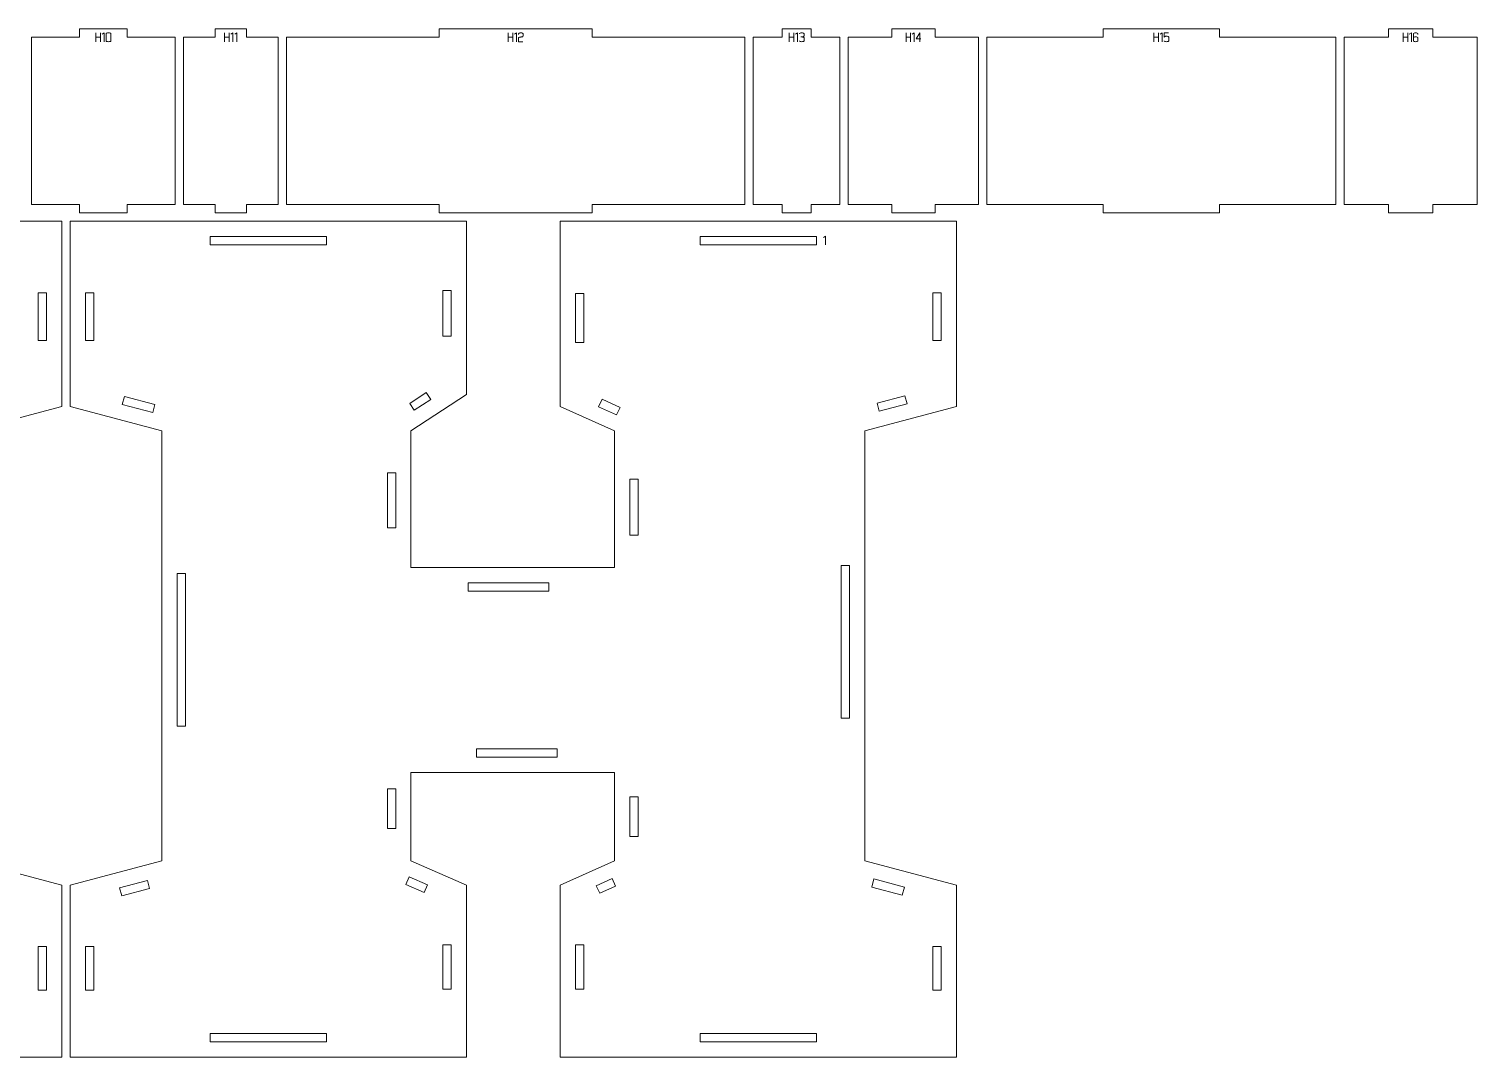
# Model space of a CAD drawing. Header units: centimetres. Extents: x -249 to 275, y -506 to 461.
# Drawn here: x -185.9 to -133.9, y -177.7 to -140.8 of the extents above; entities that cross this region are included whole.
import ezdxf

# ---------------------------------------------------------------- set-up
doc = ezdxf.new("R2010")
doc.units = ezdxf.units.CM
doc.header["$MEASUREMENT"] = 0
doc.layers.add('Capa 1', color=7, linetype='Continuous')

msp = doc.modelspace()

# ---------------------------------------------------------------- linework, layer by layer
at = {"layer": 'Capa 1', "color": 240, "lineweight": 9}
for points, knots in [([(-185.76177, -141.1064), (-185.76177, -141.1064), (-185.76177, -147.1064), (-185.76177, -147.1064), (-185.76177, -147.1064), (-184.04491, -147.1064), (-184.04491, -147.1064), (-184.04491, -147.1064), (-184.04491, -147.4064), (-184.04491, -147.4064), (-184.04491, -147.4064), (-182.32805, -147.4064), (-182.32805, -147.4064), (-182.32805, -147.4064), (-182.32805, -147.1064), (-182.32805, -147.1064), (-182.32805, -147.1064), (-180.6112, -147.1064), (-180.6112, -147.1064), (-180.6112, -147.1064), (-180.6112, -141.1064), (-180.6112, -141.1064), (-180.6112, -141.1064), (-182.32805, -141.1064), (-182.32805, -141.1064), (-182.32805, -141.1064), (-182.32805, -140.8064), (-182.32805, -140.8064), (-182.32805, -140.8064), (-184.04491, -140.8064), (-184.04491, -140.8064), (-184.04491, -140.8064), (-184.04491, -141.1064), (-184.04491, -141.1064), (-184.04491, -141.1064), (-185.76177, -141.1064), (-185.76177, -141.1064)], [0, 0, 0, 0, 0.08333333, 0.08333333, 0.08333333, 0.16666667, 0.16666667, 0.16666667, 0.25, 0.25, 0.25, 0.33333333, 0.33333333, 0.33333333, 0.41666667, 0.41666667, 0.41666667, 0.5, 0.5, 0.5, 0.58333333, 0.58333333, 0.58333333, 0.66666667, 0.66666667, 0.66666667, 0.75, 0.75, 0.75, 0.83333333, 0.83333333, 0.83333333, 0.91666667, 0.91666667, 0.91666667, 1, 1, 1, 1]), ([(-180.3112, -141.1064), (-180.3112, -141.1064), (-180.3112, -147.1064), (-180.3112, -147.1064), (-180.3112, -147.1064), (-179.1789, -147.1064), (-179.1789, -147.1064), (-179.1789, -147.1064), (-179.1789, -147.4064), (-179.1789, -147.4064), (-179.1789, -147.4064), (-178.04661, -147.4064), (-178.04661, -147.4064), (-178.04661, -147.4064), (-178.04661, -147.1064), (-178.04661, -147.1064), (-178.04661, -147.1064), (-176.91432, -147.1064), (-176.91432, -147.1064), (-176.91432, -147.1064), (-176.91432, -141.1064), (-176.91432, -141.1064), (-176.91432, -141.1064), (-178.04661, -141.1064), (-178.04661, -141.1064), (-178.04661, -141.1064), (-178.04661, -140.8064), (-178.04661, -140.8064), (-178.04661, -140.8064), (-179.1789, -140.8064), (-179.1789, -140.8064), (-179.1789, -140.8064), (-179.1789, -141.1064), (-179.1789, -141.1064), (-179.1789, -141.1064), (-180.3112, -141.1064), (-180.3112, -141.1064)], [0, 0, 0, 0, 0.08333333, 0.08333333, 0.08333333, 0.16666667, 0.16666667, 0.16666667, 0.25, 0.25, 0.25, 0.33333333, 0.33333333, 0.33333333, 0.41666667, 0.41666667, 0.41666667, 0.5, 0.5, 0.5, 0.58333333, 0.58333333, 0.58333333, 0.66666667, 0.66666667, 0.66666667, 0.75, 0.75, 0.75, 0.83333333, 0.83333333, 0.83333333, 0.91666667, 0.91666667, 0.91666667, 1, 1, 1, 1]), ([(-176.61432, -141.1064), (-176.61432, -141.1064), (-176.61432, -147.1064), (-176.61432, -147.1064), (-176.61432, -147.1064), (-171.13068, -147.1064), (-171.13068, -147.1064), (-171.13068, -147.1064), (-171.13068, -147.4064), (-171.13068, -147.4064), (-171.13068, -147.4064), (-165.64705, -147.4064), (-165.64705, -147.4064), (-165.64705, -147.4064), (-165.64705, -147.1064), (-165.64705, -147.1064), (-165.64705, -147.1064), (-160.16341, -147.1064), (-160.16341, -147.1064), (-160.16341, -147.1064), (-160.16341, -141.1064), (-160.16341, -141.1064), (-160.16341, -141.1064), (-165.64705, -141.1064), (-165.64705, -141.1064), (-165.64705, -141.1064), (-165.64705, -140.8064), (-165.64705, -140.8064), (-165.64705, -140.8064), (-171.13068, -140.8064), (-171.13068, -140.8064), (-171.13068, -140.8064), (-171.13068, -141.1064), (-171.13068, -141.1064), (-171.13068, -141.1064), (-176.61432, -141.1064), (-176.61432, -141.1064)], [0, 0, 0, 0, 0.08333333, 0.08333333, 0.08333333, 0.16666667, 0.16666667, 0.16666667, 0.25, 0.25, 0.25, 0.33333333, 0.33333333, 0.33333333, 0.41666667, 0.41666667, 0.41666667, 0.5, 0.5, 0.5, 0.58333333, 0.58333333, 0.58333333, 0.66666667, 0.66666667, 0.66666667, 0.75, 0.75, 0.75, 0.83333333, 0.83333333, 0.83333333, 0.91666667, 0.91666667, 0.91666667, 1, 1, 1, 1]), ([(-159.86341, -141.1064), (-159.86341, -141.1064), (-159.86341, -147.1064), (-159.86341, -147.1064), (-159.86341, -147.1064), (-158.82779, -147.1064), (-158.82779, -147.1064), (-158.82779, -147.1064), (-158.82779, -147.4064), (-158.82779, -147.4064), (-158.82779, -147.4064), (-157.79216, -147.4064), (-157.79216, -147.4064), (-157.79216, -147.4064), (-157.79216, -147.1064), (-157.79216, -147.1064), (-157.79216, -147.1064), (-156.75654, -147.1064), (-156.75654, -147.1064), (-156.75654, -147.1064), (-156.75654, -141.1064), (-156.75654, -141.1064), (-156.75654, -141.1064), (-157.79216, -141.1064), (-157.79216, -141.1064), (-157.79216, -141.1064), (-157.79216, -140.8064), (-157.79216, -140.8064), (-157.79216, -140.8064), (-158.82779, -140.8064), (-158.82779, -140.8064), (-158.82779, -140.8064), (-158.82779, -141.1064), (-158.82779, -141.1064), (-158.82779, -141.1064), (-159.86341, -141.1064), (-159.86341, -141.1064)], [0, 0, 0, 0, 0.08333333, 0.08333333, 0.08333333, 0.16666667, 0.16666667, 0.16666667, 0.25, 0.25, 0.25, 0.33333333, 0.33333333, 0.33333333, 0.41666667, 0.41666667, 0.41666667, 0.5, 0.5, 0.5, 0.58333333, 0.58333333, 0.58333333, 0.66666667, 0.66666667, 0.66666667, 0.75, 0.75, 0.75, 0.83333333, 0.83333333, 0.83333333, 0.91666667, 0.91666667, 0.91666667, 1, 1, 1, 1]), ([(-156.45654, -141.1064), (-156.45654, -141.1064), (-156.45654, -147.1064), (-156.45654, -147.1064), (-156.45654, -147.1064), (-154.8991, -147.1064), (-154.8991, -147.1064), (-154.8991, -147.1064), (-154.8991, -147.4064), (-154.8991, -147.4064), (-154.8991, -147.4064), (-153.34166, -147.4064), (-153.34166, -147.4064), (-153.34166, -147.4064), (-153.34166, -147.1064), (-153.34166, -147.1064), (-153.34166, -147.1064), (-151.78423, -147.1064), (-151.78423, -147.1064), (-151.78423, -147.1064), (-151.78423, -141.1064), (-151.78423, -141.1064), (-151.78423, -141.1064), (-153.34166, -141.1064), (-153.34166, -141.1064), (-153.34166, -141.1064), (-153.34166, -140.8064), (-153.34166, -140.8064), (-153.34166, -140.8064), (-154.8991, -140.8064), (-154.8991, -140.8064), (-154.8991, -140.8064), (-154.8991, -141.1064), (-154.8991, -141.1064), (-154.8991, -141.1064), (-156.45654, -141.1064), (-156.45654, -141.1064)], [0, 0, 0, 0, 0.08333333, 0.08333333, 0.08333333, 0.16666667, 0.16666667, 0.16666667, 0.25, 0.25, 0.25, 0.33333333, 0.33333333, 0.33333333, 0.41666667, 0.41666667, 0.41666667, 0.5, 0.5, 0.5, 0.58333333, 0.58333333, 0.58333333, 0.66666667, 0.66666667, 0.66666667, 0.75, 0.75, 0.75, 0.83333333, 0.83333333, 0.83333333, 0.91666667, 0.91666667, 0.91666667, 1, 1, 1, 1]), ([(-151.48423, -141.1064), (-151.48423, -141.1064), (-151.48423, -147.1064), (-151.48423, -147.1064), (-151.48423, -147.1064), (-147.31161, -147.1064), (-147.31161, -147.1064), (-147.31161, -147.1064), (-147.31161, -147.4064), (-147.31161, -147.4064), (-147.31161, -147.4064), (-143.139, -147.4064), (-143.139, -147.4064), (-143.139, -147.4064), (-143.139, -147.1064), (-143.139, -147.1064), (-143.139, -147.1064), (-138.96639, -147.1064), (-138.96639, -147.1064), (-138.96639, -147.1064), (-138.96639, -141.1064), (-138.96639, -141.1064), (-138.96639, -141.1064), (-143.139, -141.1064), (-143.139, -141.1064), (-143.139, -141.1064), (-143.139, -140.8064), (-143.139, -140.8064), (-143.139, -140.8064), (-147.31161, -140.8064), (-147.31161, -140.8064), (-147.31161, -140.8064), (-147.31161, -141.1064), (-147.31161, -141.1064), (-147.31161, -141.1064), (-151.48423, -141.1064), (-151.48423, -141.1064)], [0, 0, 0, 0, 0.08333333, 0.08333333, 0.08333333, 0.16666667, 0.16666667, 0.16666667, 0.25, 0.25, 0.25, 0.33333333, 0.33333333, 0.33333333, 0.41666667, 0.41666667, 0.41666667, 0.5, 0.5, 0.5, 0.58333333, 0.58333333, 0.58333333, 0.66666667, 0.66666667, 0.66666667, 0.75, 0.75, 0.75, 0.83333333, 0.83333333, 0.83333333, 0.91666667, 0.91666667, 0.91666667, 1, 1, 1, 1]), ([(-138.66639, -141.1064), (-138.66639, -141.1064), (-138.66639, -147.1064), (-138.66639, -147.1064), (-138.66639, -147.1064), (-137.07624, -147.1064), (-137.07624, -147.1064), (-137.07624, -147.1064), (-137.07624, -147.4064), (-137.07624, -147.4064), (-137.07624, -147.4064), (-135.48609, -147.4064), (-135.48609, -147.4064), (-135.48609, -147.4064), (-135.48609, -147.1064), (-135.48609, -147.1064), (-135.48609, -147.1064), (-133.89595, -147.1064), (-133.89595, -147.1064), (-133.89595, -147.1064), (-133.89595, -141.1064), (-133.89595, -141.1064), (-133.89595, -141.1064), (-135.48609, -141.1064), (-135.48609, -141.1064), (-135.48609, -141.1064), (-135.48609, -140.8064), (-135.48609, -140.8064), (-135.48609, -140.8064), (-137.07624, -140.8064), (-137.07624, -140.8064), (-137.07624, -140.8064), (-137.07624, -141.1064), (-137.07624, -141.1064), (-137.07624, -141.1064), (-138.66639, -141.1064), (-138.66639, -141.1064)], [0, 0, 0, 0, 0.08333333, 0.08333333, 0.08333333, 0.16666667, 0.16666667, 0.16666667, 0.25, 0.25, 0.25, 0.33333333, 0.33333333, 0.33333333, 0.41666667, 0.41666667, 0.41666667, 0.5, 0.5, 0.5, 0.58333333, 0.58333333, 0.58333333, 0.66666667, 0.66666667, 0.66666667, 0.75, 0.75, 0.75, 0.83333333, 0.83333333, 0.83333333, 0.91666667, 0.91666667, 0.91666667, 1, 1, 1, 1]), ([(-184.67472, -147.7064), (-184.67472, -147.7064), (-184.67472, -154.35857), (-184.67472, -154.35857), (-184.67472, -154.35857), (-187.9584, -155.22815), (-187.9584, -155.22815), (-187.9584, -155.22815), (-187.9584, -170.66292), (-187.9584, -170.66292), (-187.9584, -170.66292), (-184.67472, -171.53249), (-184.67472, -171.53249), (-184.67472, -171.53249), (-184.67472, -177.7064), (-184.67472, -177.7064), (-184.67472, -177.7064), (-198.88961, -177.7064), (-198.88961, -177.7064), (-198.88961, -177.7064), (-198.88961, -171.53249), (-198.88961, -171.53249), (-198.88961, -171.53249), (-196.94532, -170.66292), (-196.94532, -170.66292), (-196.94532, -170.66292), (-196.94532, -167.489), (-196.94532, -167.489), (-196.94532, -167.489), (-204.2472, -167.489), (-204.2472, -167.489), (-204.2472, -167.489), (-204.2472, -170.66292), (-204.2472, -170.66292), (-204.2472, -170.66292), (-202.25971, -171.53249), (-202.25971, -171.53249), (-202.25971, -171.53249), (-202.25971, -177.7064), (-202.25971, -177.7064), (-202.25971, -177.7064), (-216.47461, -177.7064), (-216.47461, -177.7064), (-216.47461, -177.7064), (-216.47461, -171.53249), (-216.47461, -171.53249), (-216.47461, -171.53249), (-213.19092, -170.66292), (-213.19092, -170.66292), (-213.19092, -170.66292), (-213.19092, -155.22815), (-213.19092, -155.22815), (-213.19092, -155.22815), (-216.47461, -154.35857), (-216.47461, -154.35857), (-216.47461, -154.35857), (-216.47461, -147.7064), (-216.47461, -147.7064), (-216.47461, -147.7064), (-202.25971, -147.7064), (-202.25971, -147.7064), (-202.25971, -147.7064), (-202.25971, -153.92379), (-202.25971, -153.92379), (-202.25971, -153.92379), (-204.2472, -155.22815), (-204.2472, -155.22815), (-204.2472, -155.22815), (-204.2472, -160.14118), (-204.2472, -160.14118), (-204.2472, -160.14118), (-196.94532, -160.14118), (-196.94532, -160.14118), (-196.94532, -160.14118), (-196.94532, -155.22815), (-196.94532, -155.22815), (-196.94532, -155.22815), (-198.88961, -154.35857), (-198.88961, -154.35857), (-198.88961, -154.35857), (-198.88961, -147.7064), (-198.88961, -147.7064), (-198.88961, -147.7064), (-184.67472, -147.7064), (-184.67472, -147.7064)], [0, 0, 0, 0, 0.03571429, 0.03571429, 0.03571429, 0.07142857, 0.07142857, 0.07142857, 0.10714286, 0.10714286, 0.10714286, 0.14285714, 0.14285714, 0.14285714, 0.17857143, 0.17857143, 0.17857143, 0.21428571, 0.21428571, 0.21428571, 0.25, 0.25, 0.25, 0.28571429, 0.28571429, 0.28571429, 0.32142857, 0.32142857, 0.32142857, 0.35714286, 0.35714286, 0.35714286, 0.39285714, 0.39285714, 0.39285714, 0.42857143, 0.42857143, 0.42857143, 0.46428571, 0.46428571, 0.46428571, 0.5, 0.5, 0.5, 0.53571429, 0.53571429, 0.53571429, 0.57142857, 0.57142857, 0.57142857, 0.60714286, 0.60714286, 0.60714286, 0.64285714, 0.64285714, 0.64285714, 0.67857143, 0.67857143, 0.67857143, 0.71428571, 0.71428571, 0.71428571, 0.75, 0.75, 0.75, 0.78571429, 0.78571429, 0.78571429, 0.82142857, 0.82142857, 0.82142857, 0.85714286, 0.85714286, 0.85714286, 0.89285714, 0.89285714, 0.89285714, 0.92857143, 0.92857143, 0.92857143, 0.96428571, 0.96428571, 0.96428571, 1, 1, 1, 1]), ([(-152.57483, -147.7064), (-152.57483, -147.7064), (-152.57483, -154.35857), (-152.57483, -154.35857), (-152.57483, -154.35857), (-155.85851, -155.22815), (-155.85851, -155.22815), (-155.85851, -155.22815), (-155.85851, -170.66292), (-155.85851, -170.66292), (-155.85851, -170.66292), (-152.57483, -171.53249), (-152.57483, -171.53249), (-152.57483, -171.53249), (-152.57483, -177.7064), (-152.57483, -177.7064), (-152.57483, -177.7064), (-166.78972, -177.7064), (-166.78972, -177.7064), (-166.78972, -177.7064), (-166.78972, -171.53249), (-166.78972, -171.53249), (-166.78972, -171.53249), (-164.84543, -170.66292), (-164.84543, -170.66292), (-164.84543, -170.66292), (-164.84543, -167.489), (-164.84543, -167.489), (-164.84543, -167.489), (-172.14731, -167.489), (-172.14731, -167.489), (-172.14731, -167.489), (-172.14731, -170.66292), (-172.14731, -170.66292), (-172.14731, -170.66292), (-170.15982, -171.53249), (-170.15982, -171.53249), (-170.15982, -171.53249), (-170.15982, -177.7064), (-170.15982, -177.7064), (-170.15982, -177.7064), (-184.37472, -177.7064), (-184.37472, -177.7064), (-184.37472, -177.7064), (-184.37472, -171.53249), (-184.37472, -171.53249), (-184.37472, -171.53249), (-181.09103, -170.66292), (-181.09103, -170.66292), (-181.09103, -170.66292), (-181.09103, -155.22815), (-181.09103, -155.22815), (-181.09103, -155.22815), (-184.37472, -154.35857), (-184.37472, -154.35857), (-184.37472, -154.35857), (-184.37472, -147.7064), (-184.37472, -147.7064), (-184.37472, -147.7064), (-170.15982, -147.7064), (-170.15982, -147.7064), (-170.15982, -147.7064), (-170.15982, -153.92379), (-170.15982, -153.92379), (-170.15982, -153.92379), (-172.14731, -155.22815), (-172.14731, -155.22815), (-172.14731, -155.22815), (-172.14731, -160.14118), (-172.14731, -160.14118), (-172.14731, -160.14118), (-164.84543, -160.14118), (-164.84543, -160.14118), (-164.84543, -160.14118), (-164.84543, -155.22815), (-164.84543, -155.22815), (-164.84543, -155.22815), (-166.78972, -154.35857), (-166.78972, -154.35857), (-166.78972, -154.35857), (-166.78972, -147.7064), (-166.78972, -147.7064), (-166.78972, -147.7064), (-152.57483, -147.7064), (-152.57483, -147.7064)], [0, 0, 0, 0, 0.03571429, 0.03571429, 0.03571429, 0.07142857, 0.07142857, 0.07142857, 0.10714286, 0.10714286, 0.10714286, 0.14285714, 0.14285714, 0.14285714, 0.17857143, 0.17857143, 0.17857143, 0.21428571, 0.21428571, 0.21428571, 0.25, 0.25, 0.25, 0.28571429, 0.28571429, 0.28571429, 0.32142857, 0.32142857, 0.32142857, 0.35714286, 0.35714286, 0.35714286, 0.39285714, 0.39285714, 0.39285714, 0.42857143, 0.42857143, 0.42857143, 0.46428571, 0.46428571, 0.46428571, 0.5, 0.5, 0.5, 0.53571429, 0.53571429, 0.53571429, 0.57142857, 0.57142857, 0.57142857, 0.60714286, 0.60714286, 0.60714286, 0.64285714, 0.64285714, 0.64285714, 0.67857143, 0.67857143, 0.67857143, 0.71428571, 0.71428571, 0.71428571, 0.75, 0.75, 0.75, 0.78571429, 0.78571429, 0.78571429, 0.82142857, 0.82142857, 0.82142857, 0.85714286, 0.85714286, 0.85714286, 0.89285714, 0.89285714, 0.89285714, 0.92857143, 0.92857143, 0.92857143, 0.96428571, 0.96428571, 0.96428571, 1, 1, 1, 1]), ([(-179.35358, -148.55493), (-179.35358, -148.55493), (-175.18096, -148.55493), (-175.18096, -148.55493), (-175.18096, -148.55493), (-175.18096, -148.25493), (-175.18096, -148.25493), (-175.18096, -148.25493), (-179.35358, -148.25493), (-179.35358, -148.25493), (-179.35358, -148.25493), (-179.35358, -148.55493), (-179.35358, -148.55493)], [0, 0, 0, 0, 0.25, 0.25, 0.25, 0.5, 0.5, 0.5, 0.75, 0.75, 0.75, 1, 1, 1, 1]), ([(-161.76858, -148.55493), (-161.76858, -148.55493), (-157.59597, -148.55493), (-157.59597, -148.55493), (-157.59597, -148.55493), (-157.59597, -148.25493), (-157.59597, -148.25493), (-157.59597, -148.25493), (-161.76858, -148.25493), (-161.76858, -148.25493), (-161.76858, -148.25493), (-161.76858, -148.55493), (-161.76858, -148.55493)], [0, 0, 0, 0, 0.25, 0.25, 0.25, 0.5, 0.5, 0.5, 0.75, 0.75, 0.75, 1, 1, 1, 1]), ([(-185.52325, -150.27179), (-185.52325, -150.27179), (-185.52325, -151.98864), (-185.52325, -151.98864), (-185.52325, -151.98864), (-185.22325, -151.98864), (-185.22325, -151.98864), (-185.22325, -151.98864), (-185.22325, -150.27179), (-185.22325, -150.27179), (-185.22325, -150.27179), (-185.52325, -150.27179), (-185.52325, -150.27179)], [0, 0, 0, 0, 0.25, 0.25, 0.25, 0.5, 0.5, 0.5, 0.75, 0.75, 0.75, 1, 1, 1, 1]), ([(-183.52619, -151.98864), (-183.52619, -151.98864), (-183.52619, -150.27179), (-183.52619, -150.27179), (-183.52619, -150.27179), (-183.82619, -150.27179), (-183.82619, -150.27179), (-183.82619, -150.27179), (-183.82619, -151.98864), (-183.82619, -151.98864), (-183.82619, -151.98864), (-183.52619, -151.98864), (-183.52619, -151.98864)], [0, 0, 0, 0, 0.25, 0.25, 0.25, 0.5, 0.5, 0.5, 0.75, 0.75, 0.75, 1, 1, 1, 1]), ([(-171.00835, -150.19186), (-171.00835, -150.19186), (-171.00835, -151.82879), (-171.00835, -151.82879), (-171.00835, -151.82879), (-170.70835, -151.82879), (-170.70835, -151.82879), (-170.70835, -151.82879), (-170.70835, -150.19186), (-170.70835, -150.19186), (-170.70835, -150.19186), (-171.00835, -150.19186), (-171.00835, -150.19186)], [0, 0, 0, 0, 0.25, 0.25, 0.25, 0.5, 0.5, 0.5, 0.75, 0.75, 0.75, 1, 1, 1, 1]), ([(-165.94119, -152.05734), (-165.94119, -152.05734), (-165.94119, -150.30613), (-165.94119, -150.30613), (-165.94119, -150.30613), (-166.24119, -150.30613), (-166.24119, -150.30613), (-166.24119, -150.30613), (-166.24119, -152.05734), (-166.24119, -152.05734), (-166.24119, -152.05734), (-165.94119, -152.05734), (-165.94119, -152.05734)], [0, 0, 0, 0, 0.25, 0.25, 0.25, 0.5, 0.5, 0.5, 0.75, 0.75, 0.75, 1, 1, 1, 1]), ([(-153.42336, -150.27179), (-153.42336, -150.27179), (-153.42336, -151.98864), (-153.42336, -151.98864), (-153.42336, -151.98864), (-153.12336, -151.98864), (-153.12336, -151.98864), (-153.12336, -151.98864), (-153.12336, -150.27179), (-153.12336, -150.27179), (-153.12336, -150.27179), (-153.42336, -150.27179), (-153.42336, -150.27179)], [0, 0, 0, 0, 0.25, 0.25, 0.25, 0.5, 0.5, 0.5, 0.75, 0.75, 0.75, 1, 1, 1, 1]), ([(-181.33706, -154.28522), (-181.33706, -154.28522), (-182.43163, -153.99536), (-182.43163, -153.99536), (-182.43163, -153.99536), (-182.50842, -154.28536), (-182.50842, -154.28536), (-182.50842, -154.28536), (-181.41386, -154.57522), (-181.41386, -154.57522), (-181.41386, -154.57522), (-181.33706, -154.28522), (-181.33706, -154.28522)], [0, 0, 0, 0, 0.25, 0.25, 0.25, 0.5, 0.5, 0.5, 0.75, 0.75, 0.75, 1, 1, 1, 1]), ([(-171.60095, -153.85464), (-171.60095, -153.85464), (-172.19355, -154.24355), (-172.19355, -154.24355), (-172.19355, -154.24355), (-172.02895, -154.49436), (-172.02895, -154.49436), (-172.02895, -154.49436), (-171.43635, -154.10545), (-171.43635, -154.10545), (-171.43635, -154.10545), (-171.60095, -153.85464), (-171.60095, -153.85464)], [0, 0, 0, 0, 0.25, 0.25, 0.25, 0.5, 0.5, 0.5, 0.75, 0.75, 0.75, 1, 1, 1, 1]), ([(-164.645, -154.38826), (-164.645, -154.38826), (-165.29309, -154.0984), (-165.29309, -154.0984), (-165.29309, -154.0984), (-165.41558, -154.37226), (-165.41558, -154.37226), (-165.41558, -154.37226), (-164.76748, -154.66212), (-164.76748, -154.66212), (-164.76748, -154.66212), (-164.645, -154.38826), (-164.645, -154.38826)], [0, 0, 0, 0, 0.25, 0.25, 0.25, 0.5, 0.5, 0.5, 0.75, 0.75, 0.75, 1, 1, 1, 1]), ([(-154.42447, -153.97061), (-154.42447, -153.97061), (-155.42559, -154.23573), (-155.42559, -154.23573), (-155.42559, -154.23573), (-155.34879, -154.52573), (-155.34879, -154.52573), (-155.34879, -154.52573), (-154.34767, -154.26062), (-154.34767, -154.26062), (-154.34767, -154.26062), (-154.42447, -153.97061), (-154.42447, -153.97061)], [0, 0, 0, 0, 0.25, 0.25, 0.25, 0.5, 0.5, 0.5, 0.75, 0.75, 0.75, 1, 1, 1, 1]), ([(-172.99584, -156.74329), (-172.99584, -156.74329), (-172.99584, -158.7165), (-172.99584, -158.7165), (-172.99584, -158.7165), (-172.69584, -158.7165), (-172.69584, -158.7165), (-172.69584, -158.7165), (-172.69584, -156.74329), (-172.69584, -156.74329), (-172.69584, -156.74329), (-172.99584, -156.74329), (-172.99584, -156.74329)], [0, 0, 0, 0, 0.25, 0.25, 0.25, 0.5, 0.5, 0.5, 0.75, 0.75, 0.75, 1, 1, 1, 1]), ([(-163.9969, -158.97713), (-163.9969, -158.97713), (-163.9969, -156.96456), (-163.9969, -156.96456), (-163.9969, -156.96456), (-164.2969, -156.96456), (-164.2969, -156.96456), (-164.2969, -156.96456), (-164.2969, -158.97713), (-164.2969, -158.97713), (-164.2969, -158.97713), (-163.9969, -158.97713), (-163.9969, -158.97713)], [0, 0, 0, 0, 0.25, 0.25, 0.25, 0.5, 0.5, 0.5, 0.75, 0.75, 0.75, 1, 1, 1, 1]), ([(-180.2425, -165.83235), (-180.2425, -165.83235), (-180.2425, -160.34872), (-180.2425, -160.34872), (-180.2425, -160.34872), (-180.5425, -160.34872), (-180.5425, -160.34872), (-180.5425, -160.34872), (-180.5425, -165.83235), (-180.5425, -165.83235), (-180.5425, -165.83235), (-180.2425, -165.83235), (-180.2425, -165.83235)], [0, 0, 0, 0, 0.25, 0.25, 0.25, 0.5, 0.5, 0.5, 0.75, 0.75, 0.75, 1, 1, 1, 1]), ([(-156.70704, -160.05872), (-156.70704, -160.05872), (-156.70704, -165.54235), (-156.70704, -165.54235), (-156.70704, -165.54235), (-156.40704, -165.54235), (-156.40704, -165.54235), (-156.40704, -165.54235), (-156.40704, -160.05872), (-156.40704, -160.05872), (-156.40704, -160.05872), (-156.70704, -160.05872), (-156.70704, -160.05872)], [0, 0, 0, 0, 0.25, 0.25, 0.25, 0.5, 0.5, 0.5, 0.75, 0.75, 0.75, 1, 1, 1, 1]), ([(-170.09619, -160.98971), (-170.09619, -160.98971), (-167.19655, -160.98971), (-167.19655, -160.98971), (-167.19655, -160.98971), (-167.19655, -160.68971), (-167.19655, -160.68971), (-167.19655, -160.68971), (-170.09619, -160.68971), (-170.09619, -160.68971), (-170.09619, -160.68971), (-170.09619, -160.98971), (-170.09619, -160.98971)], [0, 0, 0, 0, 0.25, 0.25, 0.25, 0.5, 0.5, 0.5, 0.75, 0.75, 0.75, 1, 1, 1, 1]), ([(-166.89655, -166.64047), (-166.89655, -166.64047), (-169.79619, -166.64047), (-169.79619, -166.64047), (-169.79619, -166.64047), (-169.79619, -166.94047), (-169.79619, -166.94047), (-169.79619, -166.94047), (-166.89655, -166.94047), (-166.89655, -166.94047), (-166.89655, -166.94047), (-166.89655, -166.64047), (-166.89655, -166.64047)], [0, 0, 0, 0, 0.25, 0.25, 0.25, 0.5, 0.5, 0.5, 0.75, 0.75, 0.75, 1, 1, 1, 1]), ([(-172.99584, -168.07465), (-172.99584, -168.07465), (-172.99584, -169.50883), (-172.99584, -169.50883), (-172.99584, -169.50883), (-172.69584, -169.50883), (-172.69584, -169.50883), (-172.69584, -169.50883), (-172.69584, -168.07465), (-172.69584, -168.07465), (-172.69584, -168.07465), (-172.99584, -168.07465), (-172.99584, -168.07465)], [0, 0, 0, 0, 0.25, 0.25, 0.25, 0.5, 0.5, 0.5, 0.75, 0.75, 0.75, 1, 1, 1, 1]), ([(-163.9969, -169.78879), (-163.9969, -169.78879), (-163.9969, -168.36463), (-163.9969, -168.36463), (-163.9969, -168.36463), (-164.2969, -168.36463), (-164.2969, -168.36463), (-164.2969, -168.36463), (-164.2969, -169.78879), (-164.2969, -169.78879), (-164.2969, -169.78879), (-163.9969, -169.78879), (-163.9969, -169.78879)], [0, 0, 0, 0, 0.25, 0.25, 0.25, 0.5, 0.5, 0.5, 0.75, 0.75, 0.75, 1, 1, 1, 1]), ([(-182.52507, -171.92045), (-182.52507, -171.92045), (-181.52396, -171.65534), (-181.52396, -171.65534), (-181.52396, -171.65534), (-181.60075, -171.36534), (-181.60075, -171.36534), (-181.60075, -171.36534), (-182.60187, -171.63045), (-182.60187, -171.63045), (-182.60187, -171.63045), (-182.52507, -171.92045), (-182.52507, -171.92045)], [0, 0, 0, 0, 0.25, 0.25, 0.25, 0.5, 0.5, 0.5, 0.75, 0.75, 0.75, 1, 1, 1, 1]), ([(-172.33334, -171.50772), (-172.33334, -171.50772), (-171.67085, -171.79757), (-171.67085, -171.79757), (-171.67085, -171.79757), (-171.5506, -171.52273), (-171.5506, -171.52273), (-171.5506, -171.52273), (-172.21309, -171.23287), (-172.21309, -171.23287), (-172.21309, -171.23287), (-172.33334, -171.50772), (-172.33334, -171.50772)], [0, 0, 0, 0, 0.25, 0.25, 0.25, 0.5, 0.5, 0.5, 0.75, 0.75, 0.75, 1, 1, 1, 1]), ([(-165.37642, -171.82993), (-165.37642, -171.82993), (-164.81166, -171.57735), (-164.81166, -171.57735), (-164.81166, -171.57735), (-164.93414, -171.30349), (-164.93414, -171.30349), (-164.93414, -171.30349), (-165.49891, -171.55607), (-165.49891, -171.55607), (-165.49891, -171.55607), (-165.37642, -171.82993), (-165.37642, -171.82993)], [0, 0, 0, 0, 0.25, 0.25, 0.25, 0.5, 0.5, 0.5, 0.75, 0.75, 0.75, 1, 1, 1, 1]), ([(-155.61248, -171.60585), (-155.61248, -171.60585), (-154.51792, -171.8957), (-154.51792, -171.8957), (-154.51792, -171.8957), (-154.44112, -171.6057), (-154.44112, -171.6057), (-154.44112, -171.6057), (-155.53568, -171.31584), (-155.53568, -171.31584), (-155.53568, -171.31584), (-155.61248, -171.60585), (-155.61248, -171.60585)], [0, 0, 0, 0, 0.25, 0.25, 0.25, 0.5, 0.5, 0.5, 0.75, 0.75, 0.75, 1, 1, 1, 1]), ([(-185.52325, -173.743), (-185.52325, -173.743), (-185.52325, -175.30043), (-185.52325, -175.30043), (-185.52325, -175.30043), (-185.22325, -175.30043), (-185.22325, -175.30043), (-185.22325, -175.30043), (-185.22325, -173.743), (-185.22325, -173.743), (-185.22325, -173.743), (-185.52325, -173.743), (-185.52325, -173.743)], [0, 0, 0, 0, 0.25, 0.25, 0.25, 0.5, 0.5, 0.5, 0.75, 0.75, 0.75, 1, 1, 1, 1]), ([(-183.52619, -175.30043), (-183.52619, -175.30043), (-183.52619, -173.743), (-183.52619, -173.743), (-183.52619, -173.743), (-183.82619, -173.743), (-183.82619, -173.743), (-183.82619, -173.743), (-183.82619, -175.30043), (-183.82619, -175.30043), (-183.82619, -175.30043), (-183.52619, -175.30043), (-183.52619, -175.30043)], [0, 0, 0, 0, 0.25, 0.25, 0.25, 0.5, 0.5, 0.5, 0.75, 0.75, 0.75, 1, 1, 1, 1]), ([(-171.00835, -173.67758), (-171.00835, -173.67758), (-171.00835, -175.26772), (-171.00835, -175.26772), (-171.00835, -175.26772), (-170.70835, -175.26772), (-170.70835, -175.26772), (-170.70835, -175.26772), (-170.70835, -173.67758), (-170.70835, -173.67758), (-170.70835, -173.67758), (-171.00835, -173.67758), (-171.00835, -173.67758)], [0, 0, 0, 0, 0.25, 0.25, 0.25, 0.5, 0.5, 0.5, 0.75, 0.75, 0.75, 1, 1, 1, 1]), ([(-165.94119, -175.26609), (-165.94119, -175.26609), (-165.94119, -173.6743), (-165.94119, -173.6743), (-165.94119, -173.6743), (-166.24119, -173.6743), (-166.24119, -173.6743), (-166.24119, -173.6743), (-166.24119, -175.26609), (-166.24119, -175.26609), (-166.24119, -175.26609), (-165.94119, -175.26609), (-165.94119, -175.26609)], [0, 0, 0, 0, 0.25, 0.25, 0.25, 0.5, 0.5, 0.5, 0.75, 0.75, 0.75, 1, 1, 1, 1]), ([(-153.42336, -173.743), (-153.42336, -173.743), (-153.42336, -175.30043), (-153.42336, -175.30043), (-153.42336, -175.30043), (-153.12336, -175.30043), (-153.12336, -175.30043), (-153.12336, -175.30043), (-153.12336, -173.743), (-153.12336, -173.743), (-153.12336, -173.743), (-153.42336, -173.743), (-153.42336, -173.743)], [0, 0, 0, 0, 0.25, 0.25, 0.25, 0.5, 0.5, 0.5, 0.75, 0.75, 0.75, 1, 1, 1, 1]), ([(-175.18096, -176.85787), (-175.18096, -176.85787), (-179.35358, -176.85787), (-179.35358, -176.85787), (-179.35358, -176.85787), (-179.35358, -177.15787), (-179.35358, -177.15787), (-179.35358, -177.15787), (-175.18096, -177.15787), (-175.18096, -177.15787), (-175.18096, -177.15787), (-175.18096, -176.85787), (-175.18096, -176.85787)], [0, 0, 0, 0, 0.25, 0.25, 0.25, 0.5, 0.5, 0.5, 0.75, 0.75, 0.75, 1, 1, 1, 1]), ([(-157.59597, -176.85787), (-157.59597, -176.85787), (-161.76858, -176.85787), (-161.76858, -176.85787), (-161.76858, -176.85787), (-161.76858, -177.15787), (-161.76858, -177.15787), (-161.76858, -177.15787), (-157.59597, -177.15787), (-157.59597, -177.15787), (-157.59597, -177.15787), (-157.59597, -176.85787), (-157.59597, -176.85787)], [0, 0, 0, 0, 0.25, 0.25, 0.25, 0.5, 0.5, 0.5, 0.75, 0.75, 0.75, 1, 1, 1, 1])]:
    msp.add_open_spline(points, degree=3, knots=knots, dxfattribs=at)
at = {"layer": 'Capa 1', "color": 114, "lineweight": 9}
for points, knots in [([(-183.45248, -141.2636), (-183.45248, -141.2636), (-183.45248, -140.94716), (-183.45248, -140.94716), (-183.45248, -140.94716), (-183.45248, -141.10309), (-183.45248, -141.10309), (-183.45248, -141.10309), (-183.2883, -141.10309), (-183.2883, -141.10309), (-183.2883, -141.10309), (-183.2883, -140.94716), (-183.2883, -140.94716), (-183.2883, -140.94716), (-183.2883, -141.2636), (-183.2883, -141.2636), (-183.2883, -141.2636), (-183.2883, -141.10309), (-183.2883, -141.10309), (-183.2883, -141.10309), (-183.45248, -141.10309), (-183.45248, -141.10309), (-183.45248, -141.10309), (-183.45248, -141.2636), (-183.45248, -141.2636)], [0, 0, 0, 0, 0.125, 0.125, 0.125, 0.25, 0.25, 0.25, 0.375, 0.375, 0.375, 0.5, 0.5, 0.5, 0.625, 0.625, 0.625, 0.75, 0.75, 0.75, 0.875, 0.875, 0.875, 1, 1, 1, 1]), ([(-183.15622, -140.9467), (-183.15622, -140.9467), (-183.23235, -140.99944), (-183.23235, -140.99944), (-183.23235, -140.99944), (-183.15622, -140.9467), (-183.15622, -140.9467), (-183.15622, -140.9467), (-183.15622, -141.2636), (-183.15622, -141.2636), (-183.15622, -141.2636), (-183.15622, -140.9467), (-183.15622, -140.9467)], [0, 0, 0, 0, 0.25, 0.25, 0.25, 0.5, 0.5, 0.5, 0.75, 0.75, 0.75, 1, 1, 1, 1]), ([(-183.08559, -141.23975), (-183.08559, -141.24954), (-183.07772, -141.25596), (-183.06197, -141.25901), (-183.04623, -141.26207), (-183.02658, -141.2636), (-183.00304, -141.2636), (-182.9795, -141.2636), (-182.95985, -141.26207), (-182.94411, -141.25901), (-182.92836, -141.25596), (-182.92049, -141.24954), (-182.92049, -141.23975), (-182.92049, -141.23975), (-182.92049, -140.97147), (-182.92049, -140.97147), (-182.92049, -140.96168), (-182.92836, -140.95518), (-182.94411, -140.95197), (-182.95985, -140.94876), (-182.9795, -140.94716), (-183.00304, -140.94716), (-183.02658, -140.94716), (-183.04623, -140.94876), (-183.06197, -140.95197), (-183.07772, -140.95518), (-183.08559, -140.96168), (-183.08559, -140.97147), (-183.08559, -140.97147), (-183.08559, -141.23975), (-183.08559, -141.23975)], [0, 0, 0, 0, 0.1, 0.1, 0.1, 0.2, 0.2, 0.2, 0.3, 0.3, 0.3, 0.4, 0.4, 0.4, 0.5, 0.5, 0.5, 0.6, 0.6, 0.6, 0.7, 0.7, 0.7, 0.8, 0.8, 0.8, 0.9, 0.9, 0.9, 1, 1, 1, 1]), ([(-182.92049, -141.23975), (-182.92049, -141.24954), (-182.92836, -141.25596), (-182.94411, -141.25901), (-182.95985, -141.26207), (-182.9795, -141.2636), (-183.00304, -141.2636), (-183.02658, -141.2636), (-183.04623, -141.26207), (-183.06197, -141.25901), (-183.07772, -141.25596), (-183.08559, -141.24954), (-183.08559, -141.23975), (-183.08559, -141.23975), (-183.08559, -140.97147), (-183.08559, -140.97147), (-183.08559, -140.96168), (-183.07772, -140.95518), (-183.06197, -140.95197), (-183.04623, -140.94876), (-183.02658, -140.94716), (-183.00304, -140.94716), (-182.9795, -140.94716), (-182.95985, -140.94876), (-182.94411, -140.95197), (-182.92836, -140.95518), (-182.92049, -140.96168), (-182.92049, -140.97147), (-182.92049, -140.97147), (-182.92049, -141.23975), (-182.92049, -141.23975)], [0, 0, 0, 0, 0.1, 0.1, 0.1, 0.2, 0.2, 0.2, 0.3, 0.3, 0.3, 0.4, 0.4, 0.4, 0.5, 0.5, 0.5, 0.6, 0.6, 0.6, 0.7, 0.7, 0.7, 0.8, 0.8, 0.8, 0.9, 0.9, 0.9, 1, 1, 1, 1]), ([(-178.83427, -141.2636), (-178.83427, -141.2636), (-178.83427, -140.94716), (-178.83427, -140.94716), (-178.83427, -140.94716), (-178.83427, -141.10309), (-178.83427, -141.10309), (-178.83427, -141.10309), (-178.67009, -141.10309), (-178.67009, -141.10309), (-178.67009, -141.10309), (-178.67009, -140.94716), (-178.67009, -140.94716), (-178.67009, -140.94716), (-178.67009, -141.2636), (-178.67009, -141.2636), (-178.67009, -141.2636), (-178.67009, -141.10309), (-178.67009, -141.10309), (-178.67009, -141.10309), (-178.83427, -141.10309), (-178.83427, -141.10309), (-178.83427, -141.10309), (-178.83427, -141.2636), (-178.83427, -141.2636)], [0, 0, 0, 0, 0.125, 0.125, 0.125, 0.25, 0.25, 0.25, 0.375, 0.375, 0.375, 0.5, 0.5, 0.5, 0.625, 0.625, 0.625, 0.75, 0.75, 0.75, 0.875, 0.875, 0.875, 1, 1, 1, 1]), ([(-178.53801, -140.9467), (-178.53801, -140.9467), (-178.61414, -140.99944), (-178.61414, -140.99944), (-178.61414, -140.99944), (-178.53801, -140.9467), (-178.53801, -140.9467), (-178.53801, -140.9467), (-178.53801, -141.2636), (-178.53801, -141.2636), (-178.53801, -141.2636), (-178.53801, -140.9467), (-178.53801, -140.9467)], [0, 0, 0, 0, 0.25, 0.25, 0.25, 0.5, 0.5, 0.5, 0.75, 0.75, 0.75, 1, 1, 1, 1]), ([(-178.39125, -140.9467), (-178.39125, -140.9467), (-178.46738, -140.99944), (-178.46738, -140.99944), (-178.46738, -140.99944), (-178.39125, -140.9467), (-178.39125, -140.9467), (-178.39125, -140.9467), (-178.39125, -141.2636), (-178.39125, -141.2636), (-178.39125, -141.2636), (-178.39125, -140.9467), (-178.39125, -140.9467)], [0, 0, 0, 0, 0.25, 0.25, 0.25, 0.5, 0.5, 0.5, 0.75, 0.75, 0.75, 1, 1, 1, 1]), ([(-168.65486, -141.2636), (-168.65486, -141.2636), (-168.65486, -140.94716), (-168.65486, -140.94716), (-168.65486, -140.94716), (-168.65486, -141.10309), (-168.65486, -141.10309), (-168.65486, -141.10309), (-168.49068, -141.10309), (-168.49068, -141.10309), (-168.49068, -141.10309), (-168.49068, -140.94716), (-168.49068, -140.94716), (-168.49068, -140.94716), (-168.49068, -141.2636), (-168.49068, -141.2636), (-168.49068, -141.2636), (-168.49068, -141.10309), (-168.49068, -141.10309), (-168.49068, -141.10309), (-168.65486, -141.10309), (-168.65486, -141.10309), (-168.65486, -141.10309), (-168.65486, -141.2636), (-168.65486, -141.2636)], [0, 0, 0, 0, 0.125, 0.125, 0.125, 0.25, 0.25, 0.25, 0.375, 0.375, 0.375, 0.5, 0.5, 0.5, 0.625, 0.625, 0.625, 0.75, 0.75, 0.75, 0.875, 0.875, 0.875, 1, 1, 1, 1]), ([(-168.3586, -140.9467), (-168.3586, -140.9467), (-168.43473, -140.99944), (-168.43473, -140.99944), (-168.43473, -140.99944), (-168.3586, -140.9467), (-168.3586, -140.9467), (-168.3586, -140.9467), (-168.3586, -141.2636), (-168.3586, -141.2636), (-168.3586, -141.2636), (-168.3586, -140.9467), (-168.3586, -140.9467)], [0, 0, 0, 0, 0.25, 0.25, 0.25, 0.5, 0.5, 0.5, 0.75, 0.75, 0.75, 1, 1, 1, 1]), ([(-168.28843, -141.2636), (-168.28843, -141.2636), (-168.28843, -141.13106), (-168.28843, -141.13106), (-168.28751, -141.11914), (-168.27666, -141.10997), (-168.25587, -141.10355), (-168.24731, -141.10293), (-168.23913, -141.10194), (-168.23133, -141.10056), (-168.22354, -141.09919), (-168.21566, -141.09774), (-168.20771, -141.09621), (-168.19304, -141.09376), (-168.1818, -141.09177), (-168.17401, -141.09025), (-168.16621, -141.08872), (-168.15864, -141.08673), (-168.1513, -141.08428), (-168.13235, -141.07725), (-168.12287, -141.06823), (-168.12287, -141.05723), (-168.12287, -141.05723), (-168.12287, -140.98247), (-168.12287, -140.98247), (-168.12287, -140.97269), (-168.13074, -140.96436), (-168.14649, -140.95748), (-168.16223, -140.9506), (-168.18188, -140.94716), (-168.20542, -140.94716), (-168.22896, -140.94716), (-168.24861, -140.9506), (-168.26435, -140.95748), (-168.2801, -140.96436), (-168.28797, -140.97269), (-168.28797, -140.98247), (-168.28797, -140.98247), (-168.28797, -141.00494), (-168.28797, -141.00494), (-168.28797, -141.00494), (-168.28797, -140.98247), (-168.28797, -140.98247), (-168.28797, -140.97269), (-168.2801, -140.96436), (-168.26435, -140.95748), (-168.24861, -140.9506), (-168.22896, -140.94716), (-168.20542, -140.94716), (-168.18188, -140.94716), (-168.16223, -140.9506), (-168.14649, -140.95748), (-168.13074, -140.96436), (-168.12287, -140.97269), (-168.12287, -140.98247), (-168.12287, -140.98247), (-168.12287, -141.05723), (-168.12287, -141.05723), (-168.12287, -141.06823), (-168.13235, -141.07725), (-168.1513, -141.08428), (-168.15864, -141.08673), (-168.16621, -141.08872), (-168.17401, -141.09025), (-168.1818, -141.09177), (-168.19304, -141.09376), (-168.20771, -141.09621), (-168.21566, -141.09774), (-168.22354, -141.09919), (-168.23133, -141.10056), (-168.23913, -141.10194), (-168.24731, -141.10293), (-168.25587, -141.10355), (-168.27666, -141.10997), (-168.28751, -141.11914), (-168.28843, -141.13106), (-168.28843, -141.13106), (-168.28843, -141.2636), (-168.28843, -141.2636), (-168.28843, -141.2636), (-168.13158, -141.2636), (-168.13158, -141.2636), (-168.13158, -141.2636), (-168.28843, -141.2636), (-168.28843, -141.2636)], [0, 0, 0, 0, 0.03571429, 0.03571429, 0.03571429, 0.07142857, 0.07142857, 0.07142857, 0.10714286, 0.10714286, 0.10714286, 0.14285714, 0.14285714, 0.14285714, 0.17857143, 0.17857143, 0.17857143, 0.21428571, 0.21428571, 0.21428571, 0.25, 0.25, 0.25, 0.28571429, 0.28571429, 0.28571429, 0.32142857, 0.32142857, 0.32142857, 0.35714286, 0.35714286, 0.35714286, 0.39285714, 0.39285714, 0.39285714, 0.42857143, 0.42857143, 0.42857143, 0.46428571, 0.46428571, 0.46428571, 0.5, 0.5, 0.5, 0.53571429, 0.53571429, 0.53571429, 0.57142857, 0.57142857, 0.57142857, 0.60714286, 0.60714286, 0.60714286, 0.64285714, 0.64285714, 0.64285714, 0.67857143, 0.67857143, 0.67857143, 0.71428571, 0.71428571, 0.71428571, 0.75, 0.75, 0.75, 0.78571429, 0.78571429, 0.78571429, 0.82142857, 0.82142857, 0.82142857, 0.85714286, 0.85714286, 0.85714286, 0.89285714, 0.89285714, 0.89285714, 0.92857143, 0.92857143, 0.92857143, 0.96428571, 0.96428571, 0.96428571, 1, 1, 1, 1]), ([(-158.57597, -141.2636), (-158.57597, -141.2636), (-158.57597, -140.94716), (-158.57597, -140.94716), (-158.57597, -140.94716), (-158.57597, -141.10309), (-158.57597, -141.10309), (-158.57597, -141.10309), (-158.41179, -141.10309), (-158.41179, -141.10309), (-158.41179, -141.10309), (-158.41179, -140.94716), (-158.41179, -140.94716), (-158.41179, -140.94716), (-158.41179, -141.2636), (-158.41179, -141.2636), (-158.41179, -141.2636), (-158.41179, -141.10309), (-158.41179, -141.10309), (-158.41179, -141.10309), (-158.57597, -141.10309), (-158.57597, -141.10309), (-158.57597, -141.10309), (-158.57597, -141.2636), (-158.57597, -141.2636)], [0, 0, 0, 0, 0.125, 0.125, 0.125, 0.25, 0.25, 0.25, 0.375, 0.375, 0.375, 0.5, 0.5, 0.5, 0.625, 0.625, 0.625, 0.75, 0.75, 0.75, 0.875, 0.875, 0.875, 1, 1, 1, 1]), ([(-158.27971, -140.9467), (-158.27971, -140.9467), (-158.35584, -140.99944), (-158.35584, -140.99944), (-158.35584, -140.99944), (-158.27971, -140.9467), (-158.27971, -140.9467), (-158.27971, -140.9467), (-158.27971, -141.2636), (-158.27971, -141.2636), (-158.27971, -141.2636), (-158.27971, -140.9467), (-158.27971, -140.9467)], [0, 0, 0, 0, 0.25, 0.25, 0.25, 0.5, 0.5, 0.5, 0.75, 0.75, 0.75, 1, 1, 1, 1]), ([(-158.12653, -141.2636), (-158.15007, -141.2636), (-158.16972, -141.26016), (-158.18546, -141.25328), (-158.20121, -141.2464), (-158.20908, -141.23807), (-158.20908, -141.22829), (-158.20908, -141.23807), (-158.20121, -141.2464), (-158.18546, -141.25328), (-158.16972, -141.26016), (-158.15007, -141.2636), (-158.12653, -141.2636), (-158.10299, -141.2636), (-158.08334, -141.26016), (-158.0676, -141.25328), (-158.05185, -141.2464), (-158.04398, -141.23807), (-158.04398, -141.22829), (-158.04398, -141.22829), (-158.04398, -141.1251), (-158.04398, -141.1251), (-158.04398, -141.11684), (-158.04964, -141.10966), (-158.06095, -141.10355), (-158.07226, -141.09743), (-158.10543, -141.0933), (-158.16047, -141.09116), (-158.10574, -141.0878), (-158.07287, -141.08382), (-158.06187, -141.07924), (-158.05086, -141.07465), (-158.0449, -141.06716), (-158.04398, -141.05677), (-158.04398, -141.05677), (-158.04398, -140.98247), (-158.04398, -140.98247), (-158.04398, -140.97269), (-158.05185, -140.96436), (-158.0676, -140.95748), (-158.08334, -140.9506), (-158.10299, -140.94716), (-158.12653, -140.94716), (-158.15007, -140.94716), (-158.16972, -140.9506), (-158.18546, -140.95748), (-158.20121, -140.96436), (-158.20908, -140.97269), (-158.20908, -140.98247), (-158.20908, -140.97269), (-158.20121, -140.96436), (-158.18546, -140.95748), (-158.16972, -140.9506), (-158.15007, -140.94716), (-158.12653, -140.94716), (-158.10299, -140.94716), (-158.08334, -140.9506), (-158.0676, -140.95748), (-158.05185, -140.96436), (-158.04398, -140.97269), (-158.04398, -140.98247), (-158.04398, -140.98247), (-158.04398, -141.05677), (-158.04398, -141.05677), (-158.0449, -141.06716), (-158.05086, -141.07465), (-158.06187, -141.07924), (-158.07287, -141.08382), (-158.10574, -141.0878), (-158.16047, -141.09116), (-158.10543, -141.0933), (-158.07226, -141.09743), (-158.06095, -141.10355), (-158.04964, -141.10966), (-158.04398, -141.11684), (-158.04398, -141.1251), (-158.04398, -141.1251), (-158.04398, -141.22829), (-158.04398, -141.22829), (-158.04398, -141.23807), (-158.05185, -141.2464), (-158.0676, -141.25328), (-158.08334, -141.26016), (-158.10299, -141.2636), (-158.12653, -141.2636)], [0, 0, 0, 0, 0.03571429, 0.03571429, 0.03571429, 0.07142857, 0.07142857, 0.07142857, 0.10714286, 0.10714286, 0.10714286, 0.14285714, 0.14285714, 0.14285714, 0.17857143, 0.17857143, 0.17857143, 0.21428571, 0.21428571, 0.21428571, 0.25, 0.25, 0.25, 0.28571429, 0.28571429, 0.28571429, 0.32142857, 0.32142857, 0.32142857, 0.35714286, 0.35714286, 0.35714286, 0.39285714, 0.39285714, 0.39285714, 0.42857143, 0.42857143, 0.42857143, 0.46428571, 0.46428571, 0.46428571, 0.5, 0.5, 0.5, 0.53571429, 0.53571429, 0.53571429, 0.57142857, 0.57142857, 0.57142857, 0.60714286, 0.60714286, 0.60714286, 0.64285714, 0.64285714, 0.64285714, 0.67857143, 0.67857143, 0.67857143, 0.71428571, 0.71428571, 0.71428571, 0.75, 0.75, 0.75, 0.78571429, 0.78571429, 0.78571429, 0.82142857, 0.82142857, 0.82142857, 0.85714286, 0.85714286, 0.85714286, 0.89285714, 0.89285714, 0.89285714, 0.92857143, 0.92857143, 0.92857143, 0.96428571, 0.96428571, 0.96428571, 1, 1, 1, 1]), ([(-154.38363, -141.2636), (-154.38363, -141.2636), (-154.38363, -140.94716), (-154.38363, -140.94716), (-154.38363, -140.94716), (-154.38363, -141.10309), (-154.38363, -141.10309), (-154.38363, -141.10309), (-154.21945, -141.10309), (-154.21945, -141.10309), (-154.21945, -141.10309), (-154.21945, -140.94716), (-154.21945, -140.94716), (-154.21945, -140.94716), (-154.21945, -141.2636), (-154.21945, -141.2636), (-154.21945, -141.2636), (-154.21945, -141.10309), (-154.21945, -141.10309), (-154.21945, -141.10309), (-154.38363, -141.10309), (-154.38363, -141.10309), (-154.38363, -141.10309), (-154.38363, -141.2636), (-154.38363, -141.2636)], [0, 0, 0, 0, 0.125, 0.125, 0.125, 0.25, 0.25, 0.25, 0.375, 0.375, 0.375, 0.5, 0.5, 0.5, 0.625, 0.625, 0.625, 0.75, 0.75, 0.75, 0.875, 0.875, 0.875, 1, 1, 1, 1]), ([(-154.08737, -140.9467), (-154.08737, -140.9467), (-154.1635, -140.99944), (-154.1635, -140.99944), (-154.1635, -140.99944), (-154.08737, -140.9467), (-154.08737, -140.9467), (-154.08737, -140.9467), (-154.08737, -141.2636), (-154.08737, -141.2636), (-154.08737, -141.2636), (-154.08737, -140.9467), (-154.08737, -140.9467)], [0, 0, 0, 0, 0.25, 0.25, 0.25, 0.5, 0.5, 0.5, 0.75, 0.75, 0.75, 1, 1, 1, 1]), ([(-153.88695, -141.15904), (-153.88695, -141.15904), (-153.88695, -140.9467), (-153.88695, -140.9467), (-153.88695, -140.9467), (-154.01674, -141.15904), (-154.01674, -141.15904), (-154.01674, -141.15904), (-153.88695, -141.15904), (-153.88695, -141.15904)], [0, 0, 0, 0, 0.33333333, 0.33333333, 0.33333333, 0.66666667, 0.66666667, 0.66666667, 1, 1, 1, 1]), ([(-153.88695, -141.15904), (-153.88695, -141.15904), (-153.88695, -141.2636), (-153.88695, -141.2636), (-153.88695, -141.2636), (-153.88695, -141.15904), (-153.88695, -141.15904), (-153.88695, -141.15904), (-154.01674, -141.15904), (-154.01674, -141.15904), (-154.01674, -141.15904), (-153.88695, -140.9467), (-153.88695, -140.9467), (-153.88695, -140.9467), (-153.88695, -141.15904), (-153.88695, -141.15904), (-153.88695, -141.15904), (-153.85714, -141.15904), (-153.85714, -141.15904), (-153.85714, -141.15904), (-153.88695, -141.15904), (-153.88695, -141.15904)], [0, 0, 0, 0, 0.14285714, 0.14285714, 0.14285714, 0.28571429, 0.28571429, 0.28571429, 0.42857143, 0.42857143, 0.42857143, 0.57142857, 0.57142857, 0.57142857, 0.71428571, 0.71428571, 0.71428571, 0.85714286, 0.85714286, 0.85714286, 1, 1, 1, 1]), ([(-145.49131, -141.2636), (-145.49131, -141.2636), (-145.49131, -140.94716), (-145.49131, -140.94716), (-145.49131, -140.94716), (-145.49131, -141.10309), (-145.49131, -141.10309), (-145.49131, -141.10309), (-145.32713, -141.10309), (-145.32713, -141.10309), (-145.32713, -141.10309), (-145.32713, -140.94716), (-145.32713, -140.94716), (-145.32713, -140.94716), (-145.32713, -141.2636), (-145.32713, -141.2636), (-145.32713, -141.2636), (-145.32713, -141.10309), (-145.32713, -141.10309), (-145.32713, -141.10309), (-145.49131, -141.10309), (-145.49131, -141.10309), (-145.49131, -141.10309), (-145.49131, -141.2636), (-145.49131, -141.2636)], [0, 0, 0, 0, 0.125, 0.125, 0.125, 0.25, 0.25, 0.25, 0.375, 0.375, 0.375, 0.5, 0.5, 0.5, 0.625, 0.625, 0.625, 0.75, 0.75, 0.75, 0.875, 0.875, 0.875, 1, 1, 1, 1]), ([(-145.19505, -140.9467), (-145.19505, -140.9467), (-145.27118, -140.99944), (-145.27118, -140.99944), (-145.27118, -140.99944), (-145.19505, -140.9467), (-145.19505, -140.9467), (-145.19505, -140.9467), (-145.19505, -141.2636), (-145.19505, -141.2636), (-145.19505, -141.2636), (-145.19505, -140.9467), (-145.19505, -140.9467)], [0, 0, 0, 0, 0.25, 0.25, 0.25, 0.5, 0.5, 0.5, 0.75, 0.75, 0.75, 1, 1, 1, 1]), ([(-145.04187, -141.2636), (-145.06541, -141.2636), (-145.08506, -141.26016), (-145.1008, -141.25328), (-145.11655, -141.2464), (-145.12442, -141.23807), (-145.12442, -141.22829), (-145.12442, -141.23807), (-145.11655, -141.2464), (-145.1008, -141.25328), (-145.08506, -141.26016), (-145.06541, -141.2636), (-145.04187, -141.2636), (-145.01833, -141.2636), (-144.99868, -141.26016), (-144.98294, -141.25328), (-144.96719, -141.2464), (-144.95932, -141.23807), (-144.95932, -141.22829), (-144.95932, -141.22829), (-144.95932, -141.10263), (-144.95932, -141.10263), (-144.95932, -141.09284), (-144.96719, -141.08451), (-144.98294, -141.07763), (-144.99868, -141.07075), (-145.01833, -141.06731), (-145.04187, -141.06731), (-145.06327, -141.06915), (-145.07978, -141.0716), (-145.0914, -141.07465), (-145.10302, -141.07771), (-145.11402, -141.08704), (-145.12442, -141.10263), (-145.12442, -141.10263), (-145.12442, -140.94716), (-145.12442, -140.94716), (-145.12442, -140.94716), (-144.96482, -140.94716), (-144.96482, -140.94716), (-144.96482, -140.94716), (-145.12442, -140.94716), (-145.12442, -140.94716), (-145.12442, -140.94716), (-145.12442, -141.10263), (-145.12442, -141.10263), (-145.11402, -141.08704), (-145.10302, -141.07771), (-145.0914, -141.07465), (-145.07978, -141.0716), (-145.06327, -141.06915), (-145.04187, -141.06731), (-145.01833, -141.06731), (-144.99868, -141.07075), (-144.98294, -141.07763), (-144.96719, -141.08451), (-144.95932, -141.09284), (-144.95932, -141.10263), (-144.95932, -141.10263), (-144.95932, -141.22829), (-144.95932, -141.22829), (-144.95932, -141.23807), (-144.96719, -141.2464), (-144.98294, -141.25328), (-144.99868, -141.26016), (-145.01833, -141.2636), (-145.04187, -141.2636)], [0, 0, 0, 0, 0.04545455, 0.04545455, 0.04545455, 0.09090909, 0.09090909, 0.09090909, 0.13636364, 0.13636364, 0.13636364, 0.18181818, 0.18181818, 0.18181818, 0.22727273, 0.22727273, 0.22727273, 0.27272727, 0.27272727, 0.27272727, 0.31818182, 0.31818182, 0.31818182, 0.36363636, 0.36363636, 0.36363636, 0.40909091, 0.40909091, 0.40909091, 0.45454545, 0.45454545, 0.45454545, 0.5, 0.5, 0.5, 0.54545455, 0.54545455, 0.54545455, 0.59090909, 0.59090909, 0.59090909, 0.63636364, 0.63636364, 0.63636364, 0.68181818, 0.68181818, 0.68181818, 0.72727273, 0.72727273, 0.72727273, 0.77272727, 0.77272727, 0.77272727, 0.81818182, 0.81818182, 0.81818182, 0.86363636, 0.86363636, 0.86363636, 0.90909091, 0.90909091, 0.90909091, 0.95454545, 0.95454545, 0.95454545, 1, 1, 1, 1]), ([(-136.54717, -141.2636), (-136.54717, -141.2636), (-136.54717, -140.94716), (-136.54717, -140.94716), (-136.54717, -140.94716), (-136.54717, -141.10309), (-136.54717, -141.10309), (-136.54717, -141.10309), (-136.38299, -141.10309), (-136.38299, -141.10309), (-136.38299, -141.10309), (-136.38299, -140.94716), (-136.38299, -140.94716), (-136.38299, -140.94716), (-136.38299, -141.2636), (-136.38299, -141.2636), (-136.38299, -141.2636), (-136.38299, -141.10309), (-136.38299, -141.10309), (-136.38299, -141.10309), (-136.54717, -141.10309), (-136.54717, -141.10309), (-136.54717, -141.10309), (-136.54717, -141.2636), (-136.54717, -141.2636)], [0, 0, 0, 0, 0.125, 0.125, 0.125, 0.25, 0.25, 0.25, 0.375, 0.375, 0.375, 0.5, 0.5, 0.5, 0.625, 0.625, 0.625, 0.75, 0.75, 0.75, 0.875, 0.875, 0.875, 1, 1, 1, 1]), ([(-136.25091, -140.9467), (-136.25091, -140.9467), (-136.32704, -140.99944), (-136.32704, -140.99944), (-136.32704, -140.99944), (-136.25091, -140.9467), (-136.25091, -140.9467), (-136.25091, -140.9467), (-136.25091, -141.2636), (-136.25091, -141.2636), (-136.25091, -141.2636), (-136.25091, -140.9467), (-136.25091, -140.9467)], [0, 0, 0, 0, 0.25, 0.25, 0.25, 0.5, 0.5, 0.5, 0.75, 0.75, 0.75, 1, 1, 1, 1]), ([(-136.09773, -141.2636), (-136.12127, -141.2636), (-136.14092, -141.26016), (-136.15666, -141.25328), (-136.17241, -141.2464), (-136.18028, -141.23807), (-136.18028, -141.22829), (-136.18028, -141.22829), (-136.18028, -141.12143), (-136.18028, -141.12143), (-136.18028, -141.12143), (-136.18028, -140.98247), (-136.18028, -140.98247), (-136.18028, -140.97269), (-136.17241, -140.96436), (-136.15666, -140.95748), (-136.14092, -140.9506), (-136.12127, -140.94716), (-136.09773, -140.94716), (-136.07419, -140.94716), (-136.05454, -140.9506), (-136.0388, -140.95748), (-136.02305, -140.96436), (-136.01518, -140.97269), (-136.01518, -140.98247), (-136.01518, -140.98247), (-136.01518, -141.00815), (-136.01518, -141.00815), (-136.01518, -141.00815), (-136.01518, -140.98247), (-136.01518, -140.98247), (-136.01518, -140.97269), (-136.02305, -140.96436), (-136.0388, -140.95748), (-136.05454, -140.9506), (-136.07419, -140.94716), (-136.09773, -140.94716), (-136.12127, -140.94716), (-136.14092, -140.9506), (-136.15666, -140.95748), (-136.17241, -140.96436), (-136.18028, -140.97269), (-136.18028, -140.98247), (-136.18028, -140.98247), (-136.18028, -141.12143), (-136.18028, -141.12143), (-136.18028, -141.11226), (-136.17073, -141.10408), (-136.15162, -141.0969), (-136.13251, -141.08971), (-136.11455, -141.08612), (-136.09773, -141.08612), (-136.07419, -141.08612), (-136.05454, -141.08956), (-136.0388, -141.09644), (-136.02305, -141.10332), (-136.01518, -141.11165), (-136.01518, -141.12143), (-136.01518, -141.12143), (-136.01518, -141.22829), (-136.01518, -141.22829), (-136.01518, -141.23807), (-136.02305, -141.2464), (-136.0388, -141.25328), (-136.05454, -141.26016), (-136.07419, -141.2636), (-136.09773, -141.2636)], [0, 0, 0, 0, 0.04545455, 0.04545455, 0.04545455, 0.09090909, 0.09090909, 0.09090909, 0.13636364, 0.13636364, 0.13636364, 0.18181818, 0.18181818, 0.18181818, 0.22727273, 0.22727273, 0.22727273, 0.27272727, 0.27272727, 0.27272727, 0.31818182, 0.31818182, 0.31818182, 0.36363636, 0.36363636, 0.36363636, 0.40909091, 0.40909091, 0.40909091, 0.45454545, 0.45454545, 0.45454545, 0.5, 0.5, 0.5, 0.54545455, 0.54545455, 0.54545455, 0.59090909, 0.59090909, 0.59090909, 0.63636364, 0.63636364, 0.63636364, 0.68181818, 0.68181818, 0.68181818, 0.72727273, 0.72727273, 0.72727273, 0.77272727, 0.77272727, 0.77272727, 0.81818182, 0.81818182, 0.81818182, 0.86363636, 0.86363636, 0.86363636, 0.90909091, 0.90909091, 0.90909091, 0.95454545, 0.95454545, 0.95454545, 1, 1, 1, 1]), ([(-136.18028, -141.22829), (-136.18028, -141.23807), (-136.17241, -141.2464), (-136.15666, -141.25328), (-136.14092, -141.26016), (-136.12127, -141.2636), (-136.09773, -141.2636), (-136.07419, -141.2636), (-136.05454, -141.26016), (-136.0388, -141.25328), (-136.02305, -141.2464), (-136.01518, -141.23807), (-136.01518, -141.22829), (-136.01518, -141.22829), (-136.01518, -141.12143), (-136.01518, -141.12143), (-136.01518, -141.11165), (-136.02305, -141.10332), (-136.0388, -141.09644), (-136.05454, -141.08956), (-136.07419, -141.08612), (-136.09773, -141.08612), (-136.11455, -141.08612), (-136.13251, -141.08971), (-136.15162, -141.0969), (-136.17073, -141.10408), (-136.18028, -141.11226), (-136.18028, -141.12143), (-136.18028, -141.12143), (-136.18028, -141.22829), (-136.18028, -141.22829)], [0, 0, 0, 0, 0.1, 0.1, 0.1, 0.2, 0.2, 0.2, 0.3, 0.3, 0.3, 0.4, 0.4, 0.4, 0.5, 0.5, 0.5, 0.6, 0.6, 0.6, 0.7, 0.7, 0.7, 0.8, 0.8, 0.8, 0.9, 0.9, 0.9, 1, 1, 1, 1]), ([(-157.27155, -148.23803), (-157.27155, -148.23803), (-157.34768, -148.29077), (-157.34768, -148.29077), (-157.34768, -148.29077), (-157.27155, -148.23803), (-157.27155, -148.23803), (-157.27155, -148.23803), (-157.27155, -148.55493), (-157.27155, -148.55493), (-157.27155, -148.55493), (-157.27155, -148.23803), (-157.27155, -148.23803)], [0, 0, 0, 0, 0.25, 0.25, 0.25, 0.5, 0.5, 0.5, 0.75, 0.75, 0.75, 1, 1, 1, 1])]:
    msp.add_open_spline(points, degree=3, knots=knots, dxfattribs=at)

doc.saveas('drawing.dxf')
